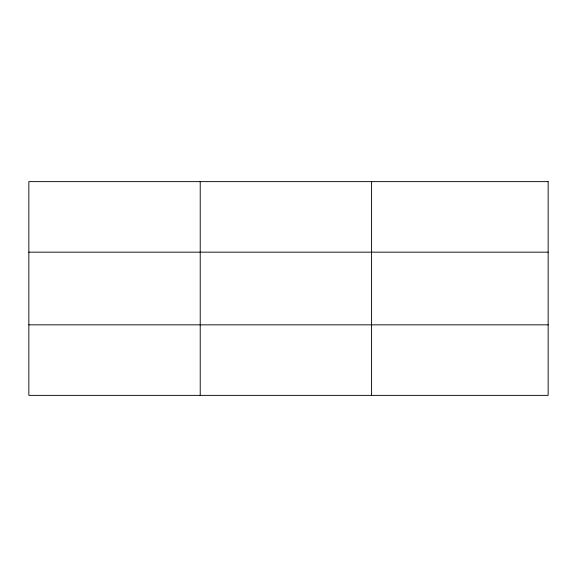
<?xml version="1.0" encoding="UTF-8"?>
<svg xmlns="http://www.w3.org/2000/svg" width="577" height="577" viewBox="0 0 577 577"><rect width="100%" height="100%" fill="white"/><g stroke="black" fill="none" stroke-linecap="round" stroke-linejoin="round"><path stroke-width="0.87" d="M200.219 395.368L200.219 181.632M371.588 395.368L371.588 181.632M28.85 252.163L548.15 252.163M28.85 324.837L548.15 324.837M548.15 181.632L548.15 395.368L28.85 395.368L28.85 181.632L548.15 181.632"/></g></svg>
